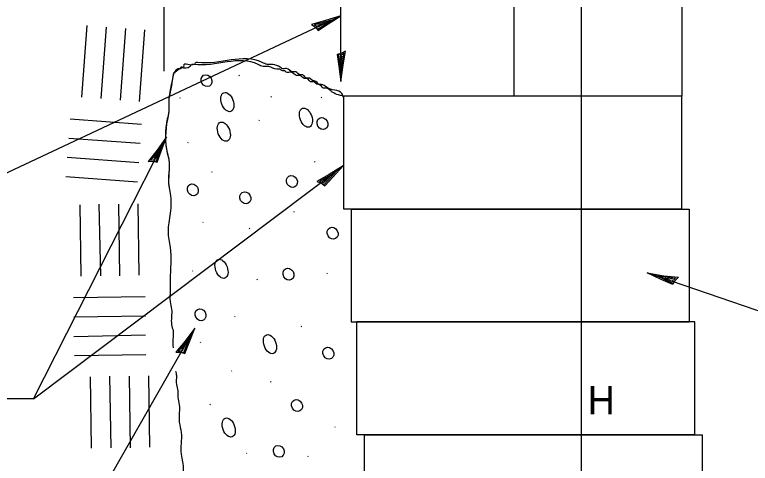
# Model space of a CAD drawing. Extents: x 0 to 2.83, y 0 to 1.83.
# Drawn here: x 1.2092 to 1.5125, y 0.4899 to 0.6748 of the extents above; entities that cross this region are included whole.
import ezdxf

# ---------------------------------------------------------------- set-up
doc = ezdxf.new("R2010")
doc.units = 0
for name, color, linetype in [('RD_Pr_Roadway_Dimensions', 7, 'Continuous'), ('RD_Pr_Roadway_Notes', 7, 'Continuous'), ('SH_General_Details', 7, 'Continuous')]:
    doc.layers.add(name, color=color, linetype=linetype)

msp = doc.modelspace()

# ---------------------------------------------------------------- linework, layer by layer
at = {"layer": 'RD_Pr_Roadway_Dimensions'}
msp.add_line((1.442890018926619, 0.3155067977306749), (1.442890018926619, 0.6877484644052888), dxfattribs=at)
at = {"layer": 'RD_Pr_Roadway_Notes'}
for p, q in [((1.3436466855869278, 0.6472934644018615), (1.3437933522724197, 0.734511797746023)), ((1.1902950189374968, 0.602346797743937), (1.3436916855835006, 0.6743717977402116)), ((1.2169483522438094, 0.5164967977402116), (1.2717850189075455, 0.62449179774498)), ((1.2169483522438094, 0.5164967977402116), (1.3446266856060012, 0.6124767977391685)), ((1.549563352253346, 0.5411567977463211), (1.4699950189062043, 0.5684617977341022)), ((1.2088083522581146, 0.4150401310717072), (1.2835050189361557, 0.5455451310669388)), ((1.2169483522438094, 0.5164967977402116), (1.1921183522411272, 0.5164967977402116))]:
    msp.add_line(p, q, dxfattribs=at)
for points in [[(1.3332316855855868, 0.6696451310714091), (1.3343083522581145, 0.6682584643957521), (1.3383866855964646, 0.670988464394709), (1.3436916855835006, 0.6743717977402116), (1.3372716855869278, 0.6723684644100573), (1.3315516855978056, 0.6708151310679819), (1.3332316855855868, 0.6696451310714091), (1.3341766855978057, 0.6688384643991794), (1.3398916855916962, 0.6725984644090142), (1.332640018926619, 0.6706301310655977), (1.3342483522363588, 0.6697751310666408), (1.3369783522554324, 0.6712751310666407), (1.334078352239041, 0.67041346440663)], [(1.3438333522342727, 0.6587701310714091), (1.3421200189062044, 0.6583884644111003), (1.3428500189252779, 0.6535351310764755), (1.3436466855869278, 0.6472934644018615), (1.3445733522438095, 0.6539551310737933), (1.3456083522506639, 0.6597901310717071), (1.3438333522342727, 0.6587701310714091), (1.3427000189088867, 0.6582601310809458), (1.3436633522377, 0.6514851310645546), (1.344976685590355, 0.6588867977460231), (1.3435166855916962, 0.657796797732016), (1.3437083522342725, 0.6546851310727503), (1.3441666855678542, 0.6576767977473642)], [(1.2662533522710786, 0.6144134644066299), (1.2679466855787322, 0.6139667977293338), (1.2695583522581144, 0.6185967977439369), (1.2717850189075455, 0.62449179774498), (1.2678450189300463, 0.619026797731718), (1.264203352239041, 0.614346797743937), (1.2662533522710786, 0.6144134644066299), (1.2674966855712817, 0.6143484644090141), (1.2697983522676513, 0.6207817977463211), (1.265188352253346, 0.6148484644090142), (1.26699168557605, 0.6151367977460231), (1.2682766855821594, 0.6179801310693229), (1.2664666855998918, 0.6155451310669388)], [(1.3356450189218505, 0.6053001310621704), (1.3370383522376998, 0.6042367977296318), (1.3403050189279602, 0.6078917977412547), (1.3446266856060012, 0.6124767977391685), (1.3388883522615418, 0.6089467977282907), (1.3337283522554322, 0.6060251310666408), (1.3356450189218505, 0.6053001310621704), (1.3367683522567735, 0.6047617977460231), (1.34136668557605, 0.6098151310679819), (1.3348300189041182, 0.6061117977296319), (1.3366050189205094, 0.6056851310727502), (1.3388850189313874, 0.6078151310679819), (1.3362766855821595, 0.6062617977460231)], [(1.4811966855787322, 0.5650001310703661), (1.4805033522710784, 0.5635451310669388), (1.4757550189361557, 0.5656584644113983), (1.4699950189062043, 0.5684617977341022), (1.4768766856060014, 0.5670984644090141), (1.4829383522533461, 0.566585131069025), (1.4811966855787322, 0.5650001310703661), (1.4805333522424682, 0.5639767977391685), (1.4739483522438093, 0.5672234644090142), (1.4817016855739638, 0.5662217977439369), (1.4801450189218506, 0.5648067977425958), (1.477271685586928, 0.5662184644137825), (1.4804116855726226, 0.565863464394709)], [(1.2776500189170823, 0.5356484644015636), (1.2793300189041181, 0.5351484644015636), (1.2810883522697374, 0.5397234644090142), (1.2835050189361557, 0.5455451310669388), (1.2793916855916962, 0.5402117977341022), (1.2756000189252779, 0.5356484644015636), (1.2776500189170823, 0.5356484644015636), (1.278891685591696, 0.5355451310669388), (1.2814000189170822, 0.5418984644015635), (1.276600018925278, 0.5361201310751345), (1.2784133522377, 0.5363484644090142), (1.2797883522376998, 0.5391484644015636), (1.2779000189170822, 0.5367734644015636)]]:
    msp.add_lwpolyline(points, dxfattribs=at)
at = {"layer": 'SH_General_Details'}
for p, q in [((1.2708216855787322, 0.6515151310761775), (1.2708216855787322, 0.7589401310679819)), ((1.4149883522458955, 0.6877484644052888), (1.4149883522458955, 0.6412284644042457)), ((1.4842883522377, 0.6877367977296318), (1.4842883522377, 0.6412151310642565)), ((1.238946685578732, 0.6703201310632135), (1.2367583522663101, 0.6408201310632134)), ((1.2468633522458956, 0.6697367977296318), (1.2446833522581144, 0.6402284644042457)), ((1.2547883522377, 0.6691317977306749), (1.252600018925278, 0.6396317977306749)), ((1.2627050189041182, 0.6685401310717072), (1.2605166855916963, 0.6390401310717072)), ((1.301591685599892, 0.6496651310717072), (1.3018000189327283, 0.6498734644052888)), ((1.2773500189252778, 0.6404151310717071), (1.2775583522581144, 0.6406234644052888)), ((1.3147883522377, 0.6408401310642566), (1.3149883522458956, 0.6410484643970932)), ((1.3355383522377, 0.6405901310642566), (1.3357466855712816, 0.6407867977415528)), ((1.3448716855712817, 0.5946867977378275), (1.3448716855712817, 0.6412151310642565)), ((1.4842883522377, 0.6412151310642565), (1.3448716855712817, 0.6412151310642565)), ((1.4842883522377, 0.5946867977378275), (1.4842883522377, 0.6412151310642565)), ((1.2320083522663101, 0.6319034643967952), (1.2615083522663102, 0.6297367977296319)), ((1.3099133522377, 0.6312701310714092), (1.3101000189252778, 0.6314651310642566)), ((1.2314250189327285, 0.6239867977296318), (1.2609250189327283, 0.6218201310632135)), ((1.2805300189123139, 0.6220067977306749), (1.2807166855998917, 0.6222067977388706)), ((1.2308216855787322, 0.6160701310632135), (1.2603216855787323, 0.6138951310714091)), ((1.3327883522377, 0.6140817977388705), (1.3329966855712816, 0.6142901310717072)), ((1.2904250189327284, 0.6099367977378275), (1.2906216855712815, 0.6101317977306749)), ((1.230225018925278, 0.6081534643967952), (1.2597383522458956, 0.6059784644042457)), ((1.2359750189252778, 0.5964784644042458), (1.2363716855712816, 0.5669651310642566)), ((1.2438916855916962, 0.5966651310717072), (1.2444883522458956, 0.5671651310717072)), ((1.2520083522663101, 0.5966651310717072), (1.252405018912314, 0.5671651310717072)), ((1.2599250189327285, 0.5968617977296318), (1.2603216855787323, 0.5673734644052889)), ((1.4842883522377, 0.5946867977378275), (1.3448716855712817, 0.5946867977378275)), ((1.3478416855998918, 0.5946867977378275), (1.3478416855998918, 0.5481534643967952)), ((1.3478416855998918, 0.5946867977378275), (1.48725835226631, 0.5946867977378275)), ((1.48725835226631, 0.5946867977378275), (1.48725835226631, 0.5481534643967952)), ((1.3242800189123138, 0.5935067977306749), (1.3244750189252779, 0.5937067977388706)), ((1.286696685578732, 0.5891034644042458), (1.2868833522663101, 0.5892984643970932)), ((1.3058716855712815, 0.5865701310632135), (1.3060583522581144, 0.5867701310714092)), ((1.2824133522377, 0.5690484643970932), (1.2826133522458956, 0.5692484644052889)), ((1.337946685578732, 0.5681534643967951), (1.338141685591696, 0.5683534644042457)), ((1.3090383522376998, 0.5655817977388705), (1.3092383522458955, 0.5657901310717072)), ((1.2334133522377, 0.5582484644052889), (1.2629050189123139, 0.5586534643967952)), ((1.2335916855998919, 0.5503317977388705), (1.2631133522458955, 0.5507367977296318)), ((1.2999250189327285, 0.5503317977388705), (1.3001216855712816, 0.5505401310717072)), ((1.3273216855787322, 0.5462151310642566), (1.3275166855916962, 0.5464151310717071)), ((1.3478416855998918, 0.5481534643967952), (1.48725835226631, 0.5481534643967952)), ((1.3502250189252778, 0.5016234644052888), (1.3502250189252778, 0.5481534643967952)), ((1.4896216855712816, 0.5481534643967952), (1.3502250189252778, 0.5481534643967952)), ((1.4896216855712816, 0.5016234644052888), (1.4896216855712816, 0.5481534643967952)), ((1.2335916855998919, 0.5422151310642566), (1.2631133522458955, 0.5427984643970932)), ((1.2857383522458956, 0.5397367977296318), (1.2859250189327285, 0.5399367977378274)), ((1.2337883522377, 0.5342984643970932), (1.2632883522376999, 0.5346951310632135)), ((1.2984966855712816, 0.5278401310642566), (1.2986750189327285, 0.5280401310717072)), ((1.2403300189041182, 0.5255817977388706), (1.240716685599892, 0.4960901310642566)), ((1.2482583522663102, 0.5257901310717071), (1.2488416855998918, 0.4962784643967952)), ((1.2563716855712816, 0.5257901310717071), (1.2567583522663102, 0.4962784643967952)), ((1.2642883522377, 0.5259867977296319), (1.2646966855787323, 0.49648679772963183)), ((1.314696685578732, 0.5233951310714091), (1.3148916855916961, 0.5235901310642566)), ((1.289655018912314, 0.5140201310714092), (1.2898633522458955, 0.5142067977388706)), ((1.341100018925278, 0.5047901310717072), (1.3413083522581144, 0.5049867977296318)), ((1.4896216855712816, 0.5016234644052888), (1.3502250189252778, 0.5016234644052888)), ((1.353196685578732, 0.5016234644052888), (1.353196685578732, 0.45510346440424576)), ((1.353196685578732, 0.5016234644052888), (1.492600018925278, 0.5016234644052888)), ((1.492600018925278, 0.5016234644052888), (1.492600018925278, 0.45510346440424576)), ((1.3046833522581145, 0.4939034643967952), (1.3048716855712816, 0.4941034644042458)), ((1.3300300189123138, 0.4927151310642566), (1.3302166855998918, 0.4929151310717072))]:
    msp.add_line(p, q, dxfattribs=at)
msp.add_lwpolyline([(1.273938352253346, 0.6460067977306749), (1.2748333522342727, 0.6508951310714092), (1.277591685599892, 0.6529651310642566)], dxfattribs=at)
for centre, major_axis, ratio in [((1.28826860450363, 0.6476246683989968), (0.0012314607306150858, -0.0022202690921416567), 0.8585672608187614), ((1.2968404795192763, 0.6387934184071924), (0.00142777398768472, -0.0038613198622619474), 0.5924140494961039), ((1.3292415211864397, 0.6323788350616898), (0.00142777398768472, -0.0038613198622619474), 0.5924140494961039), ((1.33606547950363, 0.6299246684109177), (0.0012314607306150858, -0.0022202690921416567), 0.8585672608187614), ((1.2953821461864397, 0.6265871683952715), (0.00142777398768472, -0.0038613198622619474), 0.5924140494961039), ((1.32347172950363, 0.6060569600661602), (0.0012314607306150858, -0.0022202690921416567), 0.8585672608187614), ((1.28259672950363, 0.6026194600661601), (0.0012314607306150858, -0.0022202690921416567), 0.8585672608187614), ((1.3042425628372118, 0.5993382100661602), (0.0012314607306150858, -0.0022202690921416567), 0.8585672608187614), ((1.3402790211700484, 0.5847132100661602), (0.0012314607306150858, -0.0022202690921416567), 0.8585672608187614), ((1.294423812852858, 0.5700663350616898), (0.00142777398768472, -0.0038613198622619474), 0.5924140494961039), ((1.32204985450363, 0.5678277933989968), (0.0012314607306150858, -0.0022202690921416567), 0.8585672608187614), ((1.2857477711700485, 0.5511246683989968), (0.0012314607306150858, -0.0022202690921416567), 0.8585672608187614), ((1.3144186045192763, 0.5390038350616898), (0.00142777398768472, -0.0038613198622619474), 0.5924140494961039), ((1.33850297950363, 0.5352600850661601), (0.0012314607306150858, -0.0022202690921416567), 0.8585672608187614), ((1.32556547950363, 0.5136767517325784), (0.0012314607306150858, -0.0022202690921416567), 0.8585672608187614), ((1.297408187852858, 0.5046496683952715), (0.00142777398768472, -0.0038613198622619474), 0.5924140494961039), ((1.3180446461700484, 0.4948173767325784), (0.0012314607306150858, -0.0022202690921416567), 0.8585672608187614)]:
    msp.add_ellipse(centre, major_axis=major_axis, ratio=ratio, dxfattribs=at)
for points in [[(1.3186866855882688, 0.6532284644042458), (1.3156233522363587, 0.6543301310737933), (1.314445018913655, 0.6543301310737933), (1.3132566856012329, 0.6543301310737933), (1.3112700189218507, 0.6551301310655977), (1.2845400189027771, 0.6551301310655977), (1.283945018913655, 0.6551301310655977), (1.283165018902777, 0.6543301310737933), (1.278811685588269, 0.6537467977402116), (1.278811685588269, 0.6531501310666408), (1.2776033522554322, 0.6531501310666408), (1.2776033522554322, 0.6525584644076731), (1.2768316855691955, 0.6525584644076731), (1.2756233522363587, 0.6519551310737933), (1.275040018902777, 0.65116346440663), (1.275040018902777, 0.6507667977412547)], [(1.3448716855712817, 0.6412151310642565), (1.3394750189252778, 0.6433901310761775), (1.3374966855712815, 0.6445784644087161), (1.3363083522581145, 0.6445784644087161), (1.3357050189041182, 0.6453701310751344), (1.3331416855916962, 0.6465567977425958), (1.3325500189327284, 0.6471534643967952), (1.3311633522377, 0.6471534643967952), (1.3305583522581146, 0.6477567977306748), (1.3293716855712816, 0.6485367977415527), (1.3285800189041181, 0.6485367977415527), (1.3268000189327285, 0.6497367977296318), (1.3254050189123139, 0.6497367977296318), (1.3230500189327286, 0.6511117977296318), (1.3210716855787321, 0.6511117977296318), (1.3204550189041182, 0.6517151310642566), (1.3196750189327284, 0.6517151310642566), (1.3184750189252779, 0.6523067977425958), (1.3173000189327284, 0.6523067977425958), (1.3139250189327285, 0.6534867977296318), (1.3127466855712815, 0.6534867977296318), (1.3115583522581145, 0.6534867977296318), (1.3095716855787323, 0.6542867977415527), (1.2828416855998919, 0.6542867977415527), (1.2822466855712815, 0.6542867977415527), (1.2814666855998917, 0.6534867977296318), (1.277591685599892, 0.6529651310642566)], [(1.3448233522438093, 0.6403534644042458), (1.3440533522628828, 0.6423417977293338), (1.3377066855691955, 0.6449034643967951), (1.3357283522554322, 0.6460917977293338), (1.3345400189027772, 0.6460917977293338), (1.3339366855882688, 0.6468834643957521), (1.3313733522363589, 0.6480701310632135), (1.330781685577391, 0.6486667977367844), (1.3293950189218506, 0.6486667977367844), (1.328790018902777, 0.6492701310714092), (1.3276033522554322, 0.6500501310621705), (1.326811685588269, 0.6500501310621705), (1.3250316855773911, 0.6512501310703661), (1.3236366855964645, 0.6512501310703661), (1.321281685577391, 0.652625131070366), (1.3193033522628828, 0.652625131070366), (1.3186866855882688, 0.6532284644042458), (1.318593352264969, 0.6532451310751344)], [(1.2748333522342727, 0.6508951310714092), (1.272725018925278, 0.6379367977378274), (1.272725018925278, 0.634756797730675), (1.27213335226631, 0.6316034644042458), (1.27213335226631, 0.6175401310717071), (1.272725018925278, 0.6149567977388706), (1.272725018925278, 0.6040701310632135), (1.272860018915741, 0.6032334643994774)], [(1.273938352253346, 0.6460067977306749), (1.2726633522377, 0.6381534643967952), (1.2726633522377, 0.6349784644042458), (1.2720716855787322, 0.6318201310632136), (1.2720716855787322, 0.6177567977306749), (1.2726633522377, 0.6151734643970932), (1.2726633522377, 0.6042901310717071), (1.2732583522663101, 0.6011317977306749), (1.2732583522663101, 0.5930067977306749), (1.2726633522377, 0.5890401310717072), (1.2726633522377, 0.5821117977296318), (1.2732583522663101, 0.5789451310632135), (1.2732583522663101, 0.5654867977296318), (1.2732583522663101, 0.5611317977306749), (1.2732583522663101, 0.5565817977388705), (1.273850018925278, 0.5534034643967952), (1.273850018925278, 0.5470817977388706), (1.2744466855787322, 0.5444984644052888), (1.2744466855787322, 0.5375617977378274), (1.2744750189252778, 0.5374201310669388)], [(1.2754966855712815, 0.5278451310788598), (1.275821685578732, 0.5260817977388705), (1.275821685578732, 0.5223317977388705), (1.2764250189327284, 0.5197484644052889), (1.2764250189327284, 0.5171734643970932), (1.2770300189123138, 0.5140201310714092), (1.2770300189123138, 0.5108317977388706), (1.2770300189123138, 0.5068734644052889), (1.2778000189327285, 0.5025284643967952), (1.2778000189327285, 0.49362346440528887), (1.2784133522377, 0.4904451310632135), (1.2784133522377, 0.47758179773887055), (1.27900835226631, 0.4738201310632135), (1.27900835226631, 0.47004846439709325), (1.2801833522581145, 0.46114513107140914), (1.2801833522581145, 0.45737346440528887), (1.2815716855787322, 0.4502484644052889), (1.2815716855787322, 0.4497451310751345)]]:
    msp.add_spline(points, degree=3, dxfattribs=at)

# ---------------------------------------------------------------- texts
at = {"layer": 'RD_Pr_Roadway_Dimensions'}
msp.add_text('H', height=0.011666669999999999, dxfattribs=at).set_placement((1.4453982445936162, 0.5100534644124414))

doc.saveas('drawing.dxf')
